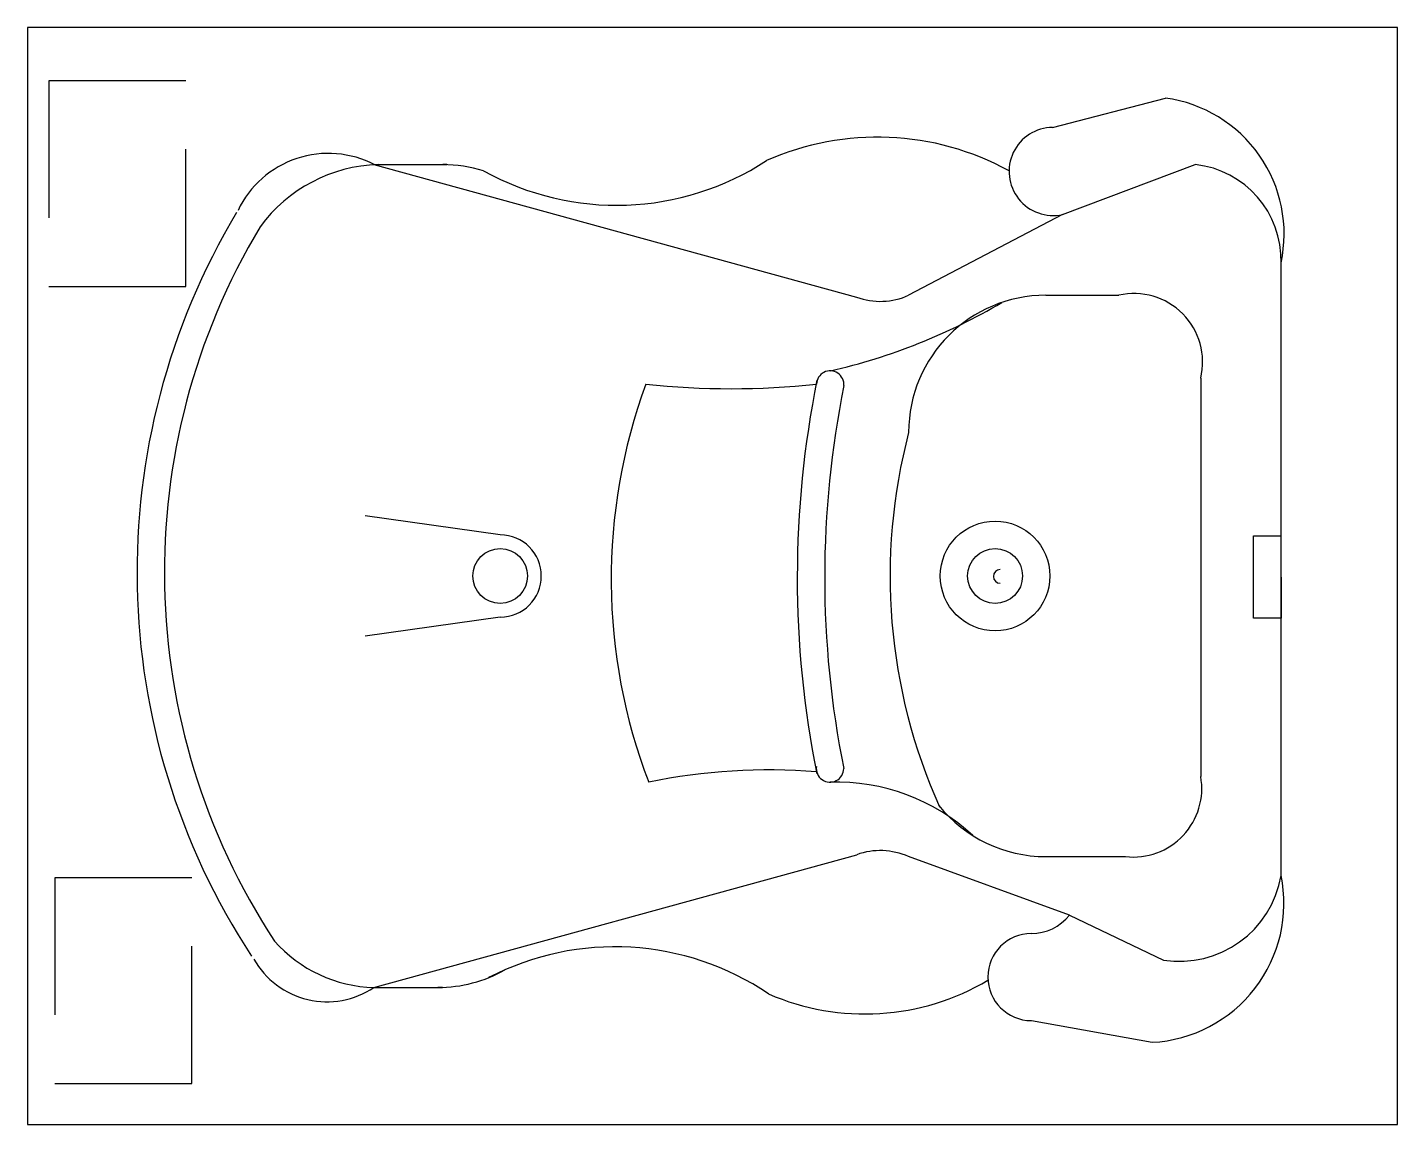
# Model space of a CAD drawing. Header units: millimetres. Extents: x 706.25 to 707.249, y 775.721 to 776.521.
import ezdxf

# ---------------------------------------------------------------- set-up
doc = ezdxf.new("R2010")
doc.units = ezdxf.units.MM
doc.linetypes.add('HIDDEN2', pattern=[0.1875, 0.125, -0.0625])
doc.layers.add('Acqualife', color=3, linetype='Continuous')

msp = doc.modelspace()

# ---------------------------------------------------------------- linework, layer by layer
at = {"layer": 'Acqualife'}
for p, q in [((706.2496, 776.52067), (706.2496, 775.72067)), ((707.24897, 776.52067), (706.2496, 776.52067)), ((707.24897, 775.72067), (707.24897, 776.52067)), ((706.2496, 775.72067), (707.00956, 775.72067)), ((707.00956, 775.72067), (707.24897, 775.72067))]:
    msp.add_line(p, q, dxfattribs=at)
at = {"layer": 'Acqualife', "color": 1, "linetype": 'HIDDEN2', "ltscale": 0.25}
for p, q in [((706.26526, 776.48182), (706.26526, 776.33182)), ((706.36526, 776.48182), (706.26526, 776.48182)), ((706.36526, 776.33182), (706.36526, 776.48182)), ((706.26526, 776.33182), (706.36526, 776.33182)), ((706.3696, 775.90067), (706.2696, 775.90067)), ((706.2696, 775.90067), (706.2696, 775.75067)), ((706.3696, 775.75067), (706.3696, 775.90067)), ((706.2696, 775.75067), (706.3696, 775.75067))]:
    msp.add_line(p, q, dxfattribs=at)
at = {"layer": 'Acqualife', "color": 2}
for p, q in [((706.99732, 776.44778), (707.07972, 776.46911)), ((706.50239, 776.42067), (706.85441, 776.32399)), ((706.50548, 776.4206), (706.55548, 776.4206)), ((706.55548, 776.4206), (706.55257, 776.4206)), ((707.00459, 776.38429), (707.10141, 776.42067)), ((707.00459, 776.38429), (706.89235, 776.32539)), ((707.16397, 775.90238), (707.16397, 776.34891)), ((707.16397, 776.11986), (707.16397, 776.16986)), ((707.14397, 776.14986), (707.16397, 776.14986)), ((707.14397, 776.08986), (707.14397, 776.14986)), ((707.16397, 776.11986), (707.16397, 776.08986)), ((707.16397, 776.08986), (707.14397, 776.08986)), ((706.50239, 775.82067), (706.85456, 775.91744)), ((707.00956, 775.87339), (706.89219, 775.91606)), ((707.00956, 775.87339), (707.07811, 775.84067)), ((706.50239, 775.82067), (706.55239, 775.82067)), ((706.55239, 775.82067), (706.54895, 775.82067)), ((706.98188, 775.7965), (707.07006, 775.78067))]:
    msp.add_line(p, q, dxfattribs=at)
at = {"layer": 'Acqualife', "color": 1}
for p, q in [((706.99235, 776.32539), (707.00956, 776.32539)), ((707.00956, 776.32539), (707.04559, 776.32539)), ((707.10539, 776.265), (707.10539, 775.97451)), ((706.59443, 776.15067), (706.49591, 776.16451)), ((706.59443, 776.09067), (706.49591, 776.07683)), ((706.99235, 775.91606), (707.00956, 775.91606)), ((707.00956, 775.91606), (707.05048, 775.91606))]:
    msp.add_line(p, q, dxfattribs=at)
for centre, radius in [((706.95539, 776.12067), 0.04), ((706.59443, 776.12067), 0.01996), ((706.95539, 776.12067), 0.02)]:
    msp.add_circle(centre, radius, dxfattribs=at)
at = {"layer": 'Acqualife', "color": 2}
for centre, radius, start, end in [((707.06622, 776.37003), 0.1, 347.80832, 82.24519), ((706.8696, 776.24067), 0.2, 61.32189, 113.83892), ((706.9977, 776.41566), 0.03212, 90.66512, 282.38833), ((706.46914, 776.35577), 0.07304, 62.39856, 154.52431), ((706.5087, 776.30983), 0.11082, 91.66618, 143.74672), ((706.55257, 776.3206), 0.1, 72.69261, 90), ((706.6793, 776.59099), 0.2, 240.9932, 303.18374), ((707.09379, 776.35087), 0.07021, 358.39564, 83.76907), ((706.83979, 776.12327), 0.51024, 149.05411, 213.24306), ((706.83979, 776.12327), 0.49024, 149.05411, 213.24306), ((706.87168, 776.37091), 0.05, 249.79795, 294.42095), ((706.87167, 775.87047), 0.05, 65.77952, 110.01912), ((707.06466, 775.88191), 0.10139, 273.05003, 11.64506), ((707.08999, 775.91472), 0.075, 260.88579, 350.52957), ((706.98188, 775.89528), 0.03529, 270, 321.65396), ((706.98188, 775.82825), 0.03175, 90, 270), ((706.5048, 775.92064), 0.1, 221.38579, 268.61805), ((706.67815, 775.65028), 0.2, 55.93278, 117.42969), ((706.46816, 775.87167), 0.06142, 209.62967, 303.86569), ((706.54895, 775.92067), 0.1, 270, 299.32059), ((706.86042, 775.97708), 0.17577, 246.44614, 300.72122)]:
    msp.add_arc(centre, radius, start, end, dxfattribs=at)
at = {"layer": 'Acqualife', "color": 1}
for centre, radius, start, end in [((706.73844, 776.69537), 0.43596, 282.81404, 300.60393), ((706.99235, 776.22539), 0.1, 90, 180), ((707.05676, 776.27665), 0.05, 346.53109, 102.91179), ((706.83513, 776.26027), 0.01, 355.2877, 178.08752), ((707.08935, 776.11822), 0.41395, 159.88192, 200.9401), ((706.76288, 776.83748), 0.58022, 263.8444, 276.1556), ((707.53678, 776.11963), 0.72568, 168.57194, 191.38418), ((707.53678, 776.11963), 0.70568, 168.57194, 191.38418), ((707.2894, 776.12072), 0.41061, 165.23268, 204.22036), ((706.59443, 776.12067), 0.03, 270, 90), ((706.95918, 776.12039), 0.005, 90, 270), ((706.83499, 775.98033), 0.01, 171.61494, 0), ((706.79002, 775.55177), 0.42752, 85.29455, 101.77985), ((706.8399, 775.82463), 0.14578, 47.05422, 91.93085), ((707.05616, 775.96574), 0.05, 263.4761, 10.1022), ((706.99235, 776.01606), 0.1, 218.81911, 270)]:
    msp.add_arc(centre, radius, start, end, dxfattribs=at)

doc.saveas('drawing.dxf')
